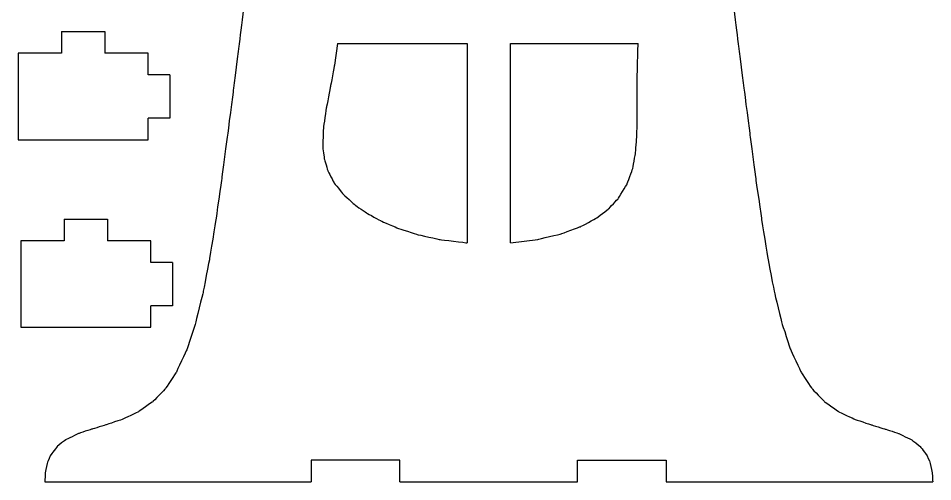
# Model space of a CAD drawing. Header units: centimetres. Extents: x -35.4 to 30.2, y -20.1 to 20.9.
# Drawn here: x 9.06 to 30.17, y -20.08 to -9.38 of the extents above; entities that cross this region are included whole.
import ezdxf

# ---------------------------------------------------------------- set-up
doc = ezdxf.new("R2010")
doc.units = ezdxf.units.CM
doc.header["$MEASUREMENT"] = 0
doc.layers.add('Capa 1', color=7, linetype='Continuous')

msp = doc.modelspace()

# ---------------------------------------------------------------- linework, layer by layer
at = {"layer": 'Capa 1', "color": 1, "lineweight": 25}
for points, knots in [([(9.66697, 0.41948), (9.66697, 0.41948), (9.69244, 0.2148), (9.69244, 0.2148), (9.69244, 0.2148), (9.69244, 0.2148), (9.76416, 0.04526), (9.76416, 0.04526), (9.76416, 0.04526), (9.76416, 0.04526), (9.87539, -0.09469), (9.87539, -0.09469), (9.87539, -0.09469), (9.87539, -0.09469), (10.10279, -0.26007), (10.10279, -0.26007), (10.10279, -0.26007), (10.10279, -0.26007), (10.38636, -0.38562), (10.38636, -0.38562), (10.38636, -0.38562), (10.38636, -0.38562), (10.82362, -0.51393), (10.82362, -0.51393), (10.82362, -0.51393), (10.82362, -0.51393), (11.2986, -0.62188), (11.2986, -0.62188), (11.2986, -0.62188), (11.2986, -0.62188), (11.78456, -0.73114), (11.78456, -0.73114), (11.78456, -0.73114), (11.78456, -0.73114), (12.3526, -0.88812), (12.3526, -0.88812), (12.3526, -0.88812), (12.3526, -0.88812), (12.87877, -1.09436), (12.87877, -1.09436), (12.87877, -1.09436), (12.87877, -1.09436), (13.34457, -1.36554), (13.34457, -1.36554), (13.34457, -1.36554), (13.34457, -1.36554), (13.73877, -1.71179), (13.73877, -1.71179), (13.73877, -1.71179), (13.73877, -1.71179), (14.05634, -2.13837), (14.05634, -2.13837), (14.05634, -2.13837), (14.05634, -2.13837), (14.28335, -2.61035), (14.28335, -2.61035), (14.28335, -2.61035), (14.28335, -2.61035), (14.44626, -3.15221), (14.44626, -3.15221), (14.44626, -3.15221), (14.44626, -3.15221), (14.55012, -3.76065), (14.55012, -3.76065), (14.55012, -3.76065), (14.55012, -3.76065), (14.60152, -4.43075), (14.60152, -4.43075), (14.60152, -4.43075), (14.60152, -4.43075), (14.60791, -5.15638), (14.60791, -5.15638), (14.60791, -5.15638), (14.60791, -5.15638), (14.57725, -5.93027), (14.57725, -5.93027), (14.57725, -5.93027), (14.57725, -5.93027), (14.473, -7.22472), (14.473, -7.22472), (14.473, -7.22472), (14.473, -7.22472), (14.3247, -8.58503), (14.3247, -8.58503), (14.3247, -8.58503), (14.3247, -8.58503), (14.15494, -9.97564), (14.15494, -9.97564), (14.15494, -9.97564), (14.15494, -9.97564), (14.0206, -11.03521), (14.0206, -11.03521), (14.0206, -11.03521), (14.0206, -11.03521), (13.88626, -12.07478), (13.88626, -12.07478), (13.88626, -12.07478), (13.88626, -12.07478), (13.75246, -13.07839), (13.75246, -13.07839), (13.75246, -13.07839), (13.75246, -13.07839), (13.61681, -14.03068), (13.61681, -14.03068), (13.61681, -14.03068), (13.61681, -14.03068), (13.4745, -14.91728), (13.4745, -14.91728), (13.4745, -14.91728), (13.4745, -14.91728), (13.32164, -15.71167), (13.32164, -15.71167), (13.32164, -15.71167), (13.32164, -15.71167), (13.14808, -16.4198), (13.14808, -16.4198), (13.14808, -16.4198), (13.14808, -16.4198), (12.94569, -17.03374), (12.94569, -17.03374), (12.94569, -17.03374), (12.94569, -17.03374), (12.70682, -17.54872), (12.70682, -17.54872), (12.70682, -17.54872), (12.70682, -17.54872), (12.453, -17.93036), (12.453, -17.93036), (12.453, -17.93036), (12.453, -17.93036), (12.16178, -18.23269), (12.16178, -18.23269), (12.16178, -18.23269), (12.16178, -18.23269), (11.83366, -18.46319), (11.83366, -18.46319), (11.83366, -18.46319), (11.83366, -18.46319), (11.47319, -18.63454), (11.47319, -18.63454), (11.47319, -18.63454), (11.47319, -18.63454), (11.08979, -18.76559), (11.08979, -18.76559), (11.08979, -18.76559), (11.08979, -18.76559), (10.76386, -18.86285), (10.76386, -18.86285), (10.76386, -18.86285), (10.76386, -18.86285), (10.44573, -18.97017), (10.44573, -18.97017), (10.44573, -18.97017), (10.44573, -18.97017), (10.15246, -19.1122), (10.15246, -19.1122), (10.15246, -19.1122), (10.15246, -19.1122), (9.96175, -19.25948), (9.96175, -19.25948), (9.96175, -19.25948), (9.96175, -19.25948), (9.80829, -19.45813), (9.80829, -19.45813), (9.80829, -19.45813), (9.80829, -19.45813), (9.73301, -19.62747), (9.73301, -19.62747), (9.73301, -19.62747), (9.73301, -19.62747), (9.68429, -19.83289), (9.68429, -19.83289), (9.68429, -19.83289), (9.68429, -19.83289), (9.66697, -20.0805), (9.66697, -20.0805)], [0, 0, 0, 0, 0.02222222, 0.02222222, 0.02222222, 0.02222223, 0.04444444, 0.04444444, 0.04444444, 0.04444445, 0.06666667, 0.06666667, 0.06666667, 0.06666668, 0.08888889, 0.08888889, 0.08888889, 0.0888889, 0.11111111, 0.11111111, 0.11111111, 0.11111112, 0.13333333, 0.13333333, 0.13333333, 0.13333334, 0.15555556, 0.15555556, 0.15555556, 0.15555557, 0.17777778, 0.17777778, 0.17777778, 0.17777779, 0.2, 0.2, 0.2, 0.20000001, 0.22222222, 0.22222222, 0.22222222, 0.22222223, 0.24444444, 0.24444444, 0.24444444, 0.24444445, 0.26666667, 0.26666667, 0.26666667, 0.26666668, 0.28888889, 0.28888889, 0.28888889, 0.2888889, 0.31111111, 0.31111111, 0.31111111, 0.31111112, 0.33333333, 0.33333333, 0.33333333, 0.33333334, 0.35555556, 0.35555556, 0.35555556, 0.35555557, 0.37777778, 0.37777778, 0.37777778, 0.37777779, 0.4, 0.4, 0.4, 0.40000001, 0.42222222, 0.42222222, 0.42222222, 0.42222223, 0.44444444, 0.44444444, 0.44444444, 0.44444445, 0.46666667, 0.46666667, 0.46666667, 0.46666668, 0.48888889, 0.48888889, 0.48888889, 0.4888889, 0.51111111, 0.51111111, 0.51111111, 0.51111112, 0.53333333, 0.53333333, 0.53333333, 0.53333334, 0.55555556, 0.55555556, 0.55555556, 0.55555557, 0.57777778, 0.57777778, 0.57777778, 0.57777779, 0.6, 0.6, 0.6, 0.60000001, 0.62222222, 0.62222222, 0.62222222, 0.62222223, 0.64444444, 0.64444444, 0.64444444, 0.64444445, 0.66666667, 0.66666667, 0.66666667, 0.66666668, 0.68888889, 0.68888889, 0.68888889, 0.6888889, 0.71111111, 0.71111111, 0.71111111, 0.71111112, 0.73333333, 0.73333333, 0.73333333, 0.73333334, 0.75555556, 0.75555556, 0.75555556, 0.75555557, 0.77777778, 0.77777778, 0.77777778, 0.77777779, 0.8, 0.8, 0.8, 0.80000001, 0.82222222, 0.82222222, 0.82222222, 0.82222223, 0.84444444, 0.84444444, 0.84444444, 0.84444445, 0.86666667, 0.86666667, 0.86666667, 0.86666668, 0.88888889, 0.88888889, 0.88888889, 0.8888889, 0.91111111, 0.91111111, 0.91111111, 0.91111112, 0.93333333, 0.93333333, 0.93333333, 0.93333334, 0.95555556, 0.95555556, 0.95555556, 0.95555557, 1, 1, 1, 1]), ([(30.16696, 0.41948), (30.16696, 0.41948), (30.14145, 0.2148), (30.14145, 0.2148), (30.14145, 0.2148), (30.14145, 0.2148), (30.06973, 0.04526), (30.06973, 0.04526), (30.06973, 0.04526), (30.06973, 0.04526), (29.95854, -0.09469), (29.95854, -0.09469), (29.95854, -0.09469), (29.95854, -0.09469), (29.7311, -0.26007), (29.7311, -0.26007), (29.7311, -0.26007), (29.7311, -0.26007), (29.44754, -0.38562), (29.44754, -0.38562), (29.44754, -0.38562), (29.44754, -0.38562), (29.01027, -0.51393), (29.01027, -0.51393), (29.01027, -0.51393), (29.01027, -0.51393), (28.53529, -0.62188), (28.53529, -0.62188), (28.53529, -0.62188), (28.53529, -0.62188), (28.04937, -0.73114), (28.04937, -0.73114), (28.04937, -0.73114), (28.04937, -0.73114), (27.48133, -0.88812), (27.48133, -0.88812), (27.48133, -0.88812), (27.48133, -0.88812), (26.95513, -1.09436), (26.95513, -1.09436), (26.95513, -1.09436), (26.95513, -1.09436), (26.48936, -1.36554), (26.48936, -1.36554), (26.48936, -1.36554), (26.48936, -1.36554), (26.09516, -1.71179), (26.09516, -1.71179), (26.09516, -1.71179), (26.09516, -1.71179), (25.77759, -2.13837), (25.77759, -2.13837), (25.77759, -2.13837), (25.77759, -2.13837), (25.55058, -2.61035), (25.55058, -2.61035), (25.55058, -2.61035), (25.55058, -2.61035), (25.38763, -3.15221), (25.38763, -3.15221), (25.38763, -3.15221), (25.38763, -3.15221), (25.28377, -3.76065), (25.28377, -3.76065), (25.28377, -3.76065), (25.28377, -3.76065), (25.23237, -4.43075), (25.23237, -4.43075), (25.23237, -4.43075), (25.23237, -4.43075), (25.22599, -5.15638), (25.22599, -5.15638), (25.22599, -5.15638), (25.22599, -5.15638), (25.25668, -5.93027), (25.25668, -5.93027), (25.25668, -5.93027), (25.25668, -5.93027), (25.36089, -7.22472), (25.36089, -7.22472), (25.36089, -7.22472), (25.36089, -7.22472), (25.5092, -8.58503), (25.5092, -8.58503), (25.5092, -8.58503), (25.5092, -8.58503), (25.67895, -9.97564), (25.67895, -9.97564), (25.67895, -9.97564), (25.67895, -9.97564), (25.81329, -11.03521), (25.81329, -11.03521), (25.81329, -11.03521), (25.81329, -11.03521), (25.94763, -12.07478), (25.94763, -12.07478), (25.94763, -12.07478), (25.94763, -12.07478), (26.08147, -13.07839), (26.08147, -13.07839), (26.08147, -13.07839), (26.08147, -13.07839), (26.21712, -14.03068), (26.21712, -14.03068), (26.21712, -14.03068), (26.21712, -14.03068), (26.35943, -14.91728), (26.35943, -14.91728), (26.35943, -14.91728), (26.35943, -14.91728), (26.51225, -15.71167), (26.51225, -15.71167), (26.51225, -15.71167), (26.51225, -15.71167), (26.68582, -16.4198), (26.68582, -16.4198), (26.68582, -16.4198), (26.68582, -16.4198), (26.88824, -17.03374), (26.88824, -17.03374), (26.88824, -17.03374), (26.88824, -17.03374), (27.12711, -17.54872), (27.12711, -17.54872), (27.12711, -17.54872), (27.12711, -17.54872), (27.3809, -17.93036), (27.3809, -17.93036), (27.3809, -17.93036), (27.3809, -17.93036), (27.67215, -18.23269), (27.67215, -18.23269), (27.67215, -18.23269), (27.67215, -18.23269), (28.00023, -18.46319), (28.00023, -18.46319), (28.00023, -18.46319), (28.00023, -18.46319), (28.3607, -18.63454), (28.3607, -18.63454), (28.3607, -18.63454), (28.3607, -18.63454), (28.7441, -18.76559), (28.7441, -18.76559), (28.7441, -18.76559), (28.7441, -18.76559), (29.07003, -18.86285), (29.07003, -18.86285), (29.07003, -18.86285), (29.07003, -18.86285), (29.38817, -18.97017), (29.38817, -18.97017), (29.38817, -18.97017), (29.38817, -18.97017), (29.68143, -19.1122), (29.68143, -19.1122), (29.68143, -19.1122), (29.68143, -19.1122), (29.87218, -19.25948), (29.87218, -19.25948), (29.87218, -19.25948), (29.87218, -19.25948), (30.02564, -19.45813), (30.02564, -19.45813), (30.02564, -19.45813), (30.02564, -19.45813), (30.10092, -19.62747), (30.10092, -19.62747), (30.10092, -19.62747), (30.10092, -19.62747), (30.1496, -19.83289), (30.1496, -19.83289), (30.1496, -19.83289), (30.1496, -19.83289), (30.16696, -20.0805), (30.16696, -20.0805)], [0, 0, 0, 0, 0.02222222, 0.02222222, 0.02222222, 0.02222223, 0.04444444, 0.04444444, 0.04444444, 0.04444445, 0.06666667, 0.06666667, 0.06666667, 0.06666668, 0.08888889, 0.08888889, 0.08888889, 0.0888889, 0.11111111, 0.11111111, 0.11111111, 0.11111112, 0.13333333, 0.13333333, 0.13333333, 0.13333334, 0.15555556, 0.15555556, 0.15555556, 0.15555557, 0.17777778, 0.17777778, 0.17777778, 0.17777779, 0.2, 0.2, 0.2, 0.20000001, 0.22222222, 0.22222222, 0.22222222, 0.22222223, 0.24444444, 0.24444444, 0.24444444, 0.24444445, 0.26666667, 0.26666667, 0.26666667, 0.26666668, 0.28888889, 0.28888889, 0.28888889, 0.2888889, 0.31111111, 0.31111111, 0.31111111, 0.31111112, 0.33333333, 0.33333333, 0.33333333, 0.33333334, 0.35555556, 0.35555556, 0.35555556, 0.35555557, 0.37777778, 0.37777778, 0.37777778, 0.37777779, 0.4, 0.4, 0.4, 0.40000001, 0.42222222, 0.42222222, 0.42222222, 0.42222223, 0.44444444, 0.44444444, 0.44444444, 0.44444445, 0.46666667, 0.46666667, 0.46666667, 0.46666668, 0.48888889, 0.48888889, 0.48888889, 0.4888889, 0.51111111, 0.51111111, 0.51111111, 0.51111112, 0.53333333, 0.53333333, 0.53333333, 0.53333334, 0.55555556, 0.55555556, 0.55555556, 0.55555557, 0.57777778, 0.57777778, 0.57777778, 0.57777779, 0.6, 0.6, 0.6, 0.60000001, 0.62222222, 0.62222222, 0.62222222, 0.62222223, 0.64444444, 0.64444444, 0.64444444, 0.64444445, 0.66666667, 0.66666667, 0.66666667, 0.66666668, 0.68888889, 0.68888889, 0.68888889, 0.6888889, 0.71111111, 0.71111111, 0.71111111, 0.71111112, 0.73333333, 0.73333333, 0.73333333, 0.73333334, 0.75555556, 0.75555556, 0.75555556, 0.75555557, 0.77777778, 0.77777778, 0.77777778, 0.77777779, 0.8, 0.8, 0.8, 0.80000001, 0.82222222, 0.82222222, 0.82222222, 0.82222223, 0.84444444, 0.84444444, 0.84444444, 0.84444445, 0.86666667, 0.86666667, 0.86666667, 0.86666668, 0.88888889, 0.88888889, 0.88888889, 0.8888889, 0.91111111, 0.91111111, 0.91111111, 0.91111112, 0.93333333, 0.93333333, 0.93333333, 0.93333334, 0.95555556, 0.95555556, 0.95555556, 0.95555557, 1, 1, 1, 1]), ([(16.4281, -9.9555), (16.4281, -9.9555), (16.35712, -10.45704), (16.35712, -10.45704), (16.35712, -10.45704), (16.35712, -10.45704), (16.26469, -10.951), (16.26469, -10.951), (16.26469, -10.951), (16.26469, -10.951), (16.17054, -11.4323), (16.17054, -11.4323), (16.17054, -11.4323), (16.17054, -11.4323), (16.10069, -11.89736), (16.10069, -11.89736), (16.10069, -11.89736), (16.10069, -11.89736), (16.08583, -12.34476), (16.08583, -12.34476), (16.08583, -12.34476), (16.08583, -12.34476), (16.12153, -12.62592), (16.12153, -12.62592), (16.12153, -12.62592), (16.12153, -12.62592), (16.20433, -12.90077), (16.20433, -12.90077), (16.20433, -12.90077), (16.20433, -12.90077), (16.3441, -13.17008), (16.3441, -13.17008), (16.3441, -13.17008), (16.3441, -13.17008), (16.55104, -13.4341), (16.55104, -13.4341), (16.55104, -13.4341), (16.55104, -13.4341), (16.83577, -13.69191), (16.83577, -13.69191), (16.83577, -13.69191), (16.83577, -13.69191), (17.10529, -13.87807), (17.10529, -13.87807), (17.10529, -13.87807), (17.10529, -13.87807), (17.42967, -14.05629), (17.42967, -14.05629), (17.42967, -14.05629), (17.42967, -14.05629), (17.81497, -14.22213), (17.81497, -14.22213), (17.81497, -14.22213), (17.81497, -14.22213), (18.26836, -14.36889), (18.26836, -14.36889), (18.26836, -14.36889), (18.26836, -14.36889), (18.79866, -14.48689), (18.79866, -14.48689), (18.79866, -14.48689), (18.79866, -14.48689), (19.41697, -14.56253), (19.41697, -14.56253)], [0, 0, 0, 0, 0.05882353, 0.05882353, 0.05882353, 0.05882354, 0.11764706, 0.11764706, 0.11764706, 0.11764707, 0.17647059, 0.17647059, 0.17647059, 0.1764706, 0.23529412, 0.23529412, 0.23529412, 0.23529413, 0.29411765, 0.29411765, 0.29411765, 0.29411766, 0.35294118, 0.35294118, 0.35294118, 0.35294119, 0.41176471, 0.41176471, 0.41176471, 0.41176472, 0.47058824, 0.47058824, 0.47058824, 0.47058825, 0.52941176, 0.52941176, 0.52941176, 0.52941177, 0.58823529, 0.58823529, 0.58823529, 0.5882353, 0.64705882, 0.64705882, 0.64705882, 0.64705883, 0.70588235, 0.70588235, 0.70588235, 0.70588236, 0.76470588, 0.76470588, 0.76470588, 0.76470589, 0.82352941, 0.82352941, 0.82352941, 0.82352942, 0.88235294, 0.88235294, 0.88235294, 0.88235295, 1, 1, 1, 1]), ([(20.41696, -14.56256), (20.41696, -14.56256), (21.04977, -14.48351), (21.04977, -14.48351), (21.04977, -14.48351), (21.04977, -14.48351), (21.58828, -14.3551), (21.58828, -14.3551), (21.58828, -14.3551), (21.58828, -14.3551), (22.03578, -14.18908), (22.03578, -14.18908), (22.03578, -14.18908), (22.03578, -14.18908), (22.39862, -13.99438), (22.39862, -13.99438), (22.39862, -13.99438), (22.39862, -13.99438), (22.68514, -13.77767), (22.68514, -13.77767), (22.68514, -13.77767), (22.68514, -13.77767), (22.90468, -13.54392), (22.90468, -13.54392), (22.90468, -13.54392), (22.90468, -13.54392), (23.11098, -13.20998), (23.11098, -13.20998), (23.11098, -13.20998), (23.11098, -13.20998), (23.23777, -12.85766), (23.23777, -12.85766), (23.23777, -12.85766), (23.23777, -12.85766), (23.30667, -12.49074), (23.30667, -12.49074), (23.30667, -12.49074), (23.30667, -12.49074), (23.33683, -12.11161), (23.33683, -12.11161), (23.33683, -12.11161), (23.33683, -12.11161), (23.34441, -11.72207), (23.34441, -11.72207), (23.34441, -11.72207), (23.34441, -11.72207), (23.34053, -10.85138), (23.34053, -10.85138), (23.34053, -10.85138), (23.34053, -10.85138), (23.36692, -9.9555), (23.36692, -9.9555)], [0, 0, 0, 0, 0.07142857, 0.07142857, 0.07142857, 0.07142858, 0.14285714, 0.14285714, 0.14285714, 0.14285715, 0.21428571, 0.21428571, 0.21428571, 0.21428572, 0.28571429, 0.28571429, 0.28571429, 0.2857143, 0.35714286, 0.35714286, 0.35714286, 0.35714287, 0.42857143, 0.42857143, 0.42857143, 0.42857144, 0.5, 0.5, 0.5, 0.50000001, 0.57142857, 0.57142857, 0.57142857, 0.57142858, 0.64285714, 0.64285714, 0.64285714, 0.64285715, 0.71428571, 0.71428571, 0.71428571, 0.71428572, 0.78571429, 0.78571429, 0.78571429, 0.7857143, 0.85714286, 0.85714286, 0.85714286, 0.85714287, 1, 1, 1, 1])]:
    msp.add_open_spline(points, degree=3, knots=knots, dxfattribs=at)
for points in [[(10.05742, -9.6814), (10.05742, -9.6814), (10.05742, -10.1814), (10.05742, -10.1814)], [(10.05742, -9.6814), (10.05742, -9.6814), (11.05744, -9.6814), (11.05744, -9.6814)], [(11.05744, -9.6814), (11.05744, -9.6814), (11.05744, -10.1814), (11.05744, -10.1814)], [(16.4281, -9.9555), (16.4281, -9.9555), (19.41697, -9.9555), (19.41697, -9.9555)], [(19.41697, -9.9555), (19.41697, -9.9555), (19.41697, -14.56253), (19.41697, -14.56253)], [(20.41696, -14.56256), (20.41696, -14.56256), (20.41696, -9.9555), (20.41696, -9.9555)], [(20.41696, -9.9555), (20.41696, -9.9555), (23.36692, -9.9555), (23.36692, -9.9555)], [(9.05744, -10.1814), (9.05744, -10.1814), (9.05744, -12.1814), (9.05744, -12.1814)], [(10.05742, -10.1814), (10.05742, -10.1814), (9.05744, -10.1814), (9.05744, -10.1814)], [(12.05743, -10.1814), (12.05743, -10.1814), (11.05744, -10.1814), (11.05744, -10.1814)], [(12.05743, -10.68139), (12.05743, -10.68139), (12.05743, -10.1814), (12.05743, -10.1814)], [(12.55745, -10.68139), (12.55745, -10.68139), (12.05743, -10.68139), (12.05743, -10.68139)], [(12.55745, -10.68139), (12.55745, -10.68139), (12.55745, -11.68141), (12.55745, -11.68141)], [(12.55745, -11.68141), (12.55745, -11.68141), (12.05743, -11.68141), (12.05743, -11.68141)], [(12.05743, -12.1814), (12.05743, -12.1814), (12.05743, -11.68141), (12.05743, -11.68141)], [(9.05744, -12.1814), (9.05744, -12.1814), (12.05743, -12.1814), (12.05743, -12.1814)], [(10.1176, -14.01411), (10.1176, -14.01411), (10.1176, -14.51411), (10.1176, -14.51411)], [(10.1176, -14.01411), (10.1176, -14.01411), (11.11762, -14.01411), (11.11762, -14.01411)], [(11.11762, -14.01411), (11.11762, -14.01411), (11.11762, -14.51411), (11.11762, -14.51411)], [(9.11762, -14.51411), (9.11762, -14.51411), (9.11762, -16.51411), (9.11762, -16.51411)], [(10.1176, -14.51411), (10.1176, -14.51411), (9.11762, -14.51411), (9.11762, -14.51411)], [(12.1176, -14.51411), (12.1176, -14.51411), (11.11762, -14.51411), (11.11762, -14.51411)], [(12.1176, -15.0141), (12.1176, -15.0141), (12.1176, -14.51411), (12.1176, -14.51411)], [(12.61763, -15.0141), (12.61763, -15.0141), (12.1176, -15.0141), (12.1176, -15.0141)], [(12.61763, -15.0141), (12.61763, -15.0141), (12.61763, -16.01412), (12.61763, -16.01412)], [(12.61763, -16.01412), (12.61763, -16.01412), (12.1176, -16.01412), (12.1176, -16.01412)], [(12.1176, -16.51411), (12.1176, -16.51411), (12.1176, -16.01412), (12.1176, -16.01412)], [(9.11762, -16.51411), (9.11762, -16.51411), (12.1176, -16.51411), (12.1176, -16.51411)], [(17.86697, -19.58051), (17.86697, -19.58051), (15.81695, -19.58051), (15.81695, -19.58051)], [(15.81695, -19.58051), (15.81695, -19.58051), (15.81695, -20.0805), (15.81695, -20.0805)], [(17.86697, -20.0805), (17.86697, -20.0805), (17.86697, -19.58051), (17.86697, -19.58051)], [(21.96696, -19.58051), (21.96696, -19.58051), (24.01695, -19.58051), (24.01695, -19.58051)], [(21.96696, -20.0805), (21.96696, -20.0805), (21.96696, -19.58051), (21.96696, -19.58051)], [(24.01695, -19.58051), (24.01695, -19.58051), (24.01695, -20.0805), (24.01695, -20.0805)], [(9.66697, -20.0805), (9.66697, -20.0805), (15.81695, -20.0805), (15.81695, -20.0805)], [(17.86697, -20.0805), (17.86697, -20.0805), (21.96696, -20.0805), (21.96696, -20.0805)], [(24.01695, -20.0805), (24.01695, -20.0805), (30.16696, -20.0805), (30.16696, -20.0805)]]:
    msp.add_open_spline(points, degree=3, dxfattribs=at)

doc.saveas('drawing.dxf')
